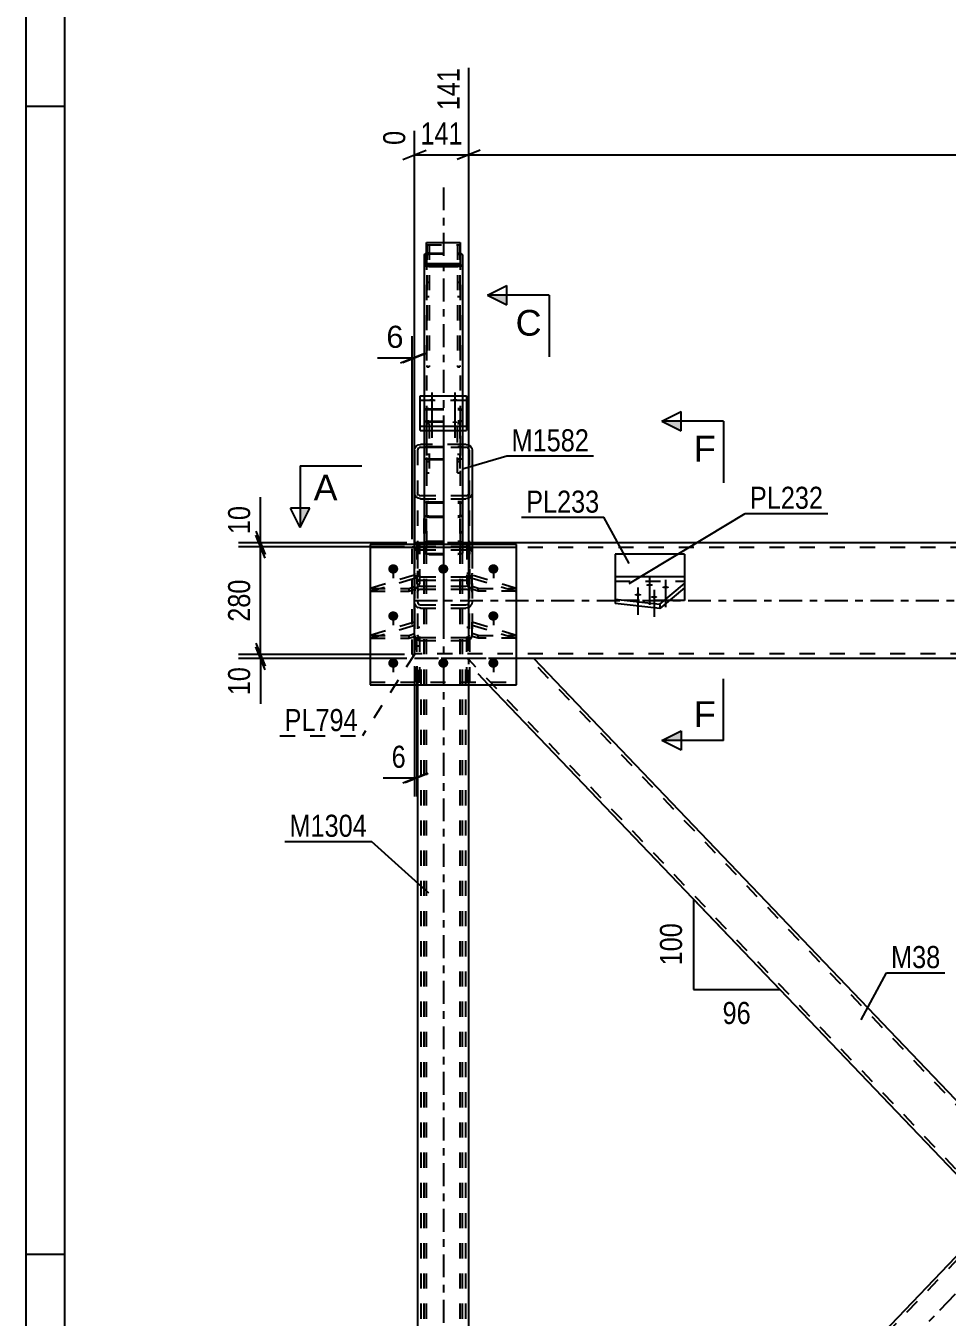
# Model space of a CAD drawing. Header units: millimetres. Extents: x 0 to 841, y 0 to 594.
# Drawn here: x 0 to 119.6, y 289.9 to 457.5 of the extents above; entities that cross this region are included whole.
import ezdxf

# ---------------------------------------------------------------- set-up
doc = ezdxf.new("R2010")
doc.units = ezdxf.units.MM
doc.linetypes.add('DXK_LINE_DOT2', pattern=[3.9198, 1.9599, -1.9599])
doc.linetypes.add('DXK_LINE_DOT3', pattern=[5.9187, 2.979, -0.9799, 0.9799, -0.9799])
doc.styles.add('Arial', font='arial.ttf', dxfattribs={"height": 0.2})
doc.styles.add('Arial Narrow', font='ARIALN.TTF', dxfattribs={"height": 0.2})

# ---------------------------------------------------------------- blocks, each defined once
blk = doc.blocks.new('Unknown-814407374-1129')
at = {"color": 5, "linetype": 'Continuous'}
for p, q in [((0, 594), (0, 0)), ((5, 589), (5, 5)), ((5, 447), (0, 447)), ((5, 298), (0, 298))]:
    blk.add_line(p, q, dxfattribs=at)
blk = doc.blocks.new('Part-814407374-5466 - 5388')
at = {"color": 2, "linetype": 'Continuous'}
blk.add_line((51.15, 390.16), (50.75, 390.16), dxfattribs=at)
at = {"color": 7, "linetype": 'DXK_LINE_DOT2'}
for p, q in [((50.75, 390.16), (50.75, 385.01)), ((51.15, 385.01), (51.15, 390.16)), ((50.75, 386.46), (51.15, 386.46)), ((50.75, 385.46), (51.15, 385.46)), ((50.75, 385.01), (51.15, 385.01))]:
    blk.add_line(p, q, dxfattribs=at)
blk = doc.blocks.new('Part-814407374-5525 - 5388')
at = {"color": 7, "linetype": 'DXK_LINE_DOT2'}
for p, q in [((57.95, 378.24), (57.95, 380.07)), ((63.7, 378.36), (57.95, 380.07)), ((57.95, 379.7), (63.7, 377.99)), ((58.7, 378.36), (57.95, 378.62)), ((58.7, 377.99), (57.95, 378.24)), ((58.7, 377.99), (58.7, 378.36)), ((58.7, 378.36), (63.7, 378.36)), ((63.7, 377.99), (58.7, 377.99)), ((63.7, 377.99), (63.7, 378.36))]:
    blk.add_line(p, q, dxfattribs=at)
blk = doc.blocks.new('Part-814407374-5461 - 5388')
at = {"color": 7, "linetype": 'DXK_LINE_DOT2'}
for p, q in [((56.05, 399.49), (56.05, 405.89)), ((56.05, 405.89), (56.35, 405.89)), ((56.35, 405.89), (56.35, 399.49)), ((56.05, 401.9), (56.35, 401.9)), ((56.05, 400.94), (56.35, 400.94)), ((56.05, 399.49), (56.35, 399.49))]:
    blk.add_line(p, q, dxfattribs=at)
blk = doc.blocks.new('Part-814407374-5462 - 5388')
at = {"color": 7, "linetype": 'DXK_LINE_DOT2'}
for p, q in [((56.05, 429.06), (56.05, 413.23)), ((56.05, 429.06), (56.35, 429.06)), ((56.05, 427.99), (56.35, 427.99)), ((56.35, 429.06), (56.35, 413.23)), ((56.35, 424.18), (56.05, 424.18)), ((56.35, 422.3), (56.05, 422.3)), ((56.05, 413.23), (56.35, 413.23))]:
    blk.add_line(p, q, dxfattribs=at)
blk = doc.blocks.new('Part-814407374-5497 - 5388')
at = {"color": 7, "linetype": 'DXK_LINE_DOT2'}
for p, q in [((51.15, 379.41), (50.75, 379.41)), ((50.75, 372.3), (50.75, 379.41)), ((51.15, 372.3), (51.15, 379.41)), ((50.75, 377.96), (51.15, 377.96)), ((50.75, 377), (51.15, 377)), ((51.15, 372.3), (50.75, 372.3))]:
    blk.add_line(p, q, dxfattribs=at)
blk = doc.blocks.new('Part-814407374-5448 - 5388')
at = {"color": 7, "linetype": 'DXK_LINE_DOT3'}
blk.add_line((54.2, 404.57), (54.2, 230.24), dxfattribs=at)
at = {"color": 7, "linetype": 'DXK_LINE_DOT2'}
for p, q in [((51.74, 395.56), (51.7, 395.47)), ((51.87, 395.63), (51.74, 395.56)), ((52.07, 395.69), (51.87, 395.63)), ((52.02, 395.51), (52.08, 395.55)), ((52.3, 395.7), (52.07, 395.69)), ((52.08, 395.55), (52.18, 395.58)), ((52.18, 395.58), (52.3, 395.58)), ((52.3, 395.7), (56.1, 395.7)), ((52.3, 395.58), (56.1, 395.58)), ((56.33, 395.69), (56.1, 395.7)), ((56.1, 395.58), (56.21, 395.58)), ((56.21, 395.58), (56.31, 395.55)), ((56.31, 395.55), (56.37, 395.51)), ((56.52, 395.63), (56.33, 395.69)), ((56.65, 395.56), (56.52, 395.63)), ((56.7, 395.47), (56.65, 395.56)), ((51.7, 230.88), (51.7, 395.47)), ((51.7, 393.97), (51.74, 393.88)), ((51.74, 393.88), (51.87, 393.8)), ((52, 395.47), (52.02, 395.51)), ((52, 230.88), (52, 395.47)), ((52.02, 393.92), (52, 393.97)), ((52.08, 393.88), (52.02, 393.92)), ((52.18, 393.86), (52.08, 393.88)), ((56.31, 393.88), (56.21, 393.86)), ((56.37, 393.92), (56.31, 393.88)), ((56.37, 395.51), (56.4, 395.47)), ((56.4, 393.97), (56.37, 393.92)), ((56.4, 230.88), (56.4, 395.47)), ((56.52, 393.8), (56.65, 393.88)), ((56.65, 393.88), (56.7, 393.97)), ((56.7, 230.88), (56.7, 395.47)), ((51.87, 393.8), (52.07, 393.75)), ((52.07, 393.75), (52.3, 393.73)), ((52.3, 393.85), (52.18, 393.86)), ((52.3, 393.85), (56.1, 393.85)), ((52.3, 393.73), (56.1, 393.73)), ((56.21, 393.86), (56.1, 393.85)), ((56.1, 393.73), (56.33, 393.75)), ((56.33, 393.75), (56.52, 393.8))]:
    blk.add_line(p, q, dxfattribs=at)
blk = doc.blocks.new('Part-814407374-5454 - 5388')
at = {"color": 7, "linetype": 'DXK_LINE_DOT2'}
for p, q in [((50.15, 375.88), (50.15, 389.88)), ((50.15, 389.88), (50.45, 389.88)), ((50.45, 375.88), (50.45, 389.88)), ((50.15, 375.88), (50.45, 375.88))]:
    blk.add_line(p, q, dxfattribs=at)
blk = doc.blocks.new('Part-814407374-5524 - 5388')
at = {"color": 7, "linetype": 'DXK_LINE_DOT2'}
blk.add_line((57.5, 231.03), (195.51, 375.38), dxfattribs=at)
at = {"color": 7, "linetype": 'DXK_LINE_DOT3'}
blk.add_line((61.37, 230.88), (199.53, 375.38), dxfattribs=at)
at = {"color": 2, "linetype": 'Continuous'}
blk.add_line((57.5, 231.61), (125.88, 303.13), dxfattribs=at)
blk = doc.blocks.new('Part-814407374-5463 - 5388')
at = {"color": 7, "linetype": 'DXK_LINE_DOT2'}
for p, q in [((52.05, 429.06), (52.05, 413.23)), ((52.05, 429.06), (52.35, 429.06)), ((52.05, 427.99), (52.35, 427.99)), ((52.35, 429.06), (52.35, 413.23)), ((52.35, 424.18), (52.05, 424.18)), ((52.35, 422.3), (52.05, 422.3)), ((52.05, 413.23), (52.35, 413.23))]:
    blk.add_line(p, q, dxfattribs=at)
blk = doc.blocks.new('Part-814407374-5464 - 5388')
at = {"color": 7, "linetype": 'DXK_LINE_DOT2'}
for p, q in [((50.45, 386.18), (44.7, 384.47)), ((44.7, 384.09), (50.45, 385.8)), ((50.45, 384.35), (50.45, 386.18)), ((44.7, 384.47), (49.7, 384.47)), ((44.7, 384.47), (44.7, 384.09)), ((44.7, 384.09), (49.7, 384.09)), ((49.7, 384.47), (50.45, 384.73)), ((49.7, 384.47), (49.7, 384.09)), ((49.7, 384.09), (50.45, 384.35))]:
    blk.add_line(p, q, dxfattribs=at)
blk = doc.blocks.new('Part-814407374-5465 - 5388')
at = {"color": 7, "linetype": 'DXK_LINE_DOT2'}
for p, q in [((50.45, 380.07), (44.7, 378.36)), ((44.7, 377.99), (50.45, 379.7)), ((50.45, 378.24), (50.45, 380.07)), ((44.7, 378.36), (49.7, 378.36)), ((44.7, 378.36), (44.7, 377.99)), ((44.7, 377.99), (49.7, 377.99)), ((49.7, 378.36), (50.45, 378.62)), ((49.7, 378.36), (49.7, 377.99)), ((49.7, 377.99), (50.45, 378.24))]:
    blk.add_line(p, q, dxfattribs=at)
blk = doc.blocks.new('Part-814407374-5490 - 5388')
at = {"color": 7, "linetype": 'DXK_LINE_DOT2'}
for p, q in [((52.05, 399.49), (52.05, 405.89)), ((52.05, 405.89), (52.35, 405.89)), ((52.35, 405.89), (52.35, 399.49)), ((52.05, 401.9), (52.35, 401.9)), ((52.05, 400.94), (52.35, 400.94)), ((52.05, 399.49), (52.35, 399.49))]:
    blk.add_line(p, q, dxfattribs=at)
blk = doc.blocks.new('Part-814407374-5496 - 5388')
at = {"color": 2, "linetype": 'Continuous'}
for p, q in [((51.7, 390.38), (50.45, 390.38)), ((50.45, 390.38), (50.45, 390.16)), ((220, 390.38), (56.7, 390.38)), ((220, 375.38), (63.7, 375.38))]:
    blk.add_line(p, q, dxfattribs=at)
at = {"color": 7, "linetype": 'DXK_LINE_DOT2'}
for p, q in [((50.45, 390.16), (50.45, 375.38)), ((220, 389.78), (50.45, 389.78)), ((56.7, 390.38), (51.7, 390.38)), ((220, 375.98), (50.45, 375.98)), ((63.7, 375.38), (50.45, 375.38))]:
    blk.add_line(p, q, dxfattribs=at)
at = {"color": 7, "linetype": 'DXK_LINE_DOT3'}
blk.add_line((50.45, 382.88), (220, 382.88), dxfattribs=at)
blk = doc.blocks.new('Part-814407374-5498 - 5388')
at = {"color": 2, "linetype": 'Continuous'}
blk.add_line((57.65, 390.16), (57.25, 390.16), dxfattribs=at)
at = {"color": 7, "linetype": 'DXK_LINE_DOT2'}
for p, q in [((57.25, 390.16), (57.25, 385.01)), ((57.65, 385.01), (57.65, 390.16)), ((57.25, 386.46), (57.65, 386.46)), ((57.25, 385.46), (57.65, 385.46)), ((57.25, 385.01), (57.65, 385.01))]:
    blk.add_line(p, q, dxfattribs=at)
blk = doc.blocks.new('Part-814407374-5499 - 5388')
at = {"color": 7, "linetype": 'DXK_LINE_DOT2'}
for p, q in [((57.65, 379.41), (57.25, 379.41)), ((57.25, 372.3), (57.25, 379.41)), ((57.65, 372.3), (57.65, 379.41)), ((57.25, 377.96), (57.65, 377.96)), ((57.25, 377), (57.65, 377)), ((57.65, 372.3), (57.25, 372.3))]:
    blk.add_line(p, q, dxfattribs=at)
blk = doc.blocks.new('Part-814407374-5508 - 5388')
at = {"color": 7, "linetype": 'DXK_LINE_DOT2'}
for p, q in [((50.45, 389.03), (50.51, 389.36)), ((50.45, 389.03), (50.45, 378.46)), ((50.88, 389.19), (50.85, 389.03)), ((50.85, 389.03), (50.85, 378.46)), ((50.94, 389.82), (51.25, 389.88)), ((51.25, 389.46), (51.09, 389.42)), ((57.15, 389.88), (51.25, 389.88)), ((51.25, 389.46), (57.15, 389.46)), ((57.15, 389.88), (57.45, 389.82)), ((57.3, 389.42), (57.15, 389.46)), ((57.55, 389.03), (57.52, 389.19)), ((57.55, 389.03), (57.55, 378.46)), ((57.89, 389.36), (57.95, 389.03)), ((57.95, 389.03), (57.95, 378.46)), ((50.51, 384.29), (50.45, 384)), ((50.68, 384.53), (50.51, 384.29)), ((50.94, 384.69), (50.68, 384.53)), ((50.85, 384), (50.88, 384.14)), ((50.88, 384.14), (50.96, 384.27)), ((51.25, 384.75), (50.94, 384.69)), ((50.96, 384.27), (51.09, 384.35)), ((51.09, 384.35), (51.25, 384.38)), ((51.25, 384.75), (57.15, 384.75)), ((51.25, 384.38), (57.15, 384.38)), ((57.45, 384.69), (57.15, 384.75)), ((57.15, 384.38), (57.3, 384.35)), ((57.3, 384.35), (57.43, 384.27)), ((57.43, 384.27), (57.52, 384.14)), ((57.71, 384.53), (57.45, 384.69)), ((57.52, 384.14), (57.55, 384)), ((57.89, 384.29), (57.71, 384.53)), ((57.95, 384), (57.89, 384.29)), ((50.51, 382.43), (50.45, 382.75)), ((50.85, 382.75), (50.88, 382.59)), ((51.09, 382.36), (51.25, 382.33)), ((51.25, 382.33), (57.15, 382.33)), ((57.15, 382.33), (57.3, 382.36)), ((57.52, 382.59), (57.55, 382.75)), ((57.95, 382.75), (57.89, 382.43)), ((51.25, 381.9), (50.94, 381.97)), ((51.25, 381.9), (57.15, 381.9)), ((57.45, 381.97), (57.15, 381.9)), ((50.45, 378.46), (50.51, 378.17)), ((50.51, 378.17), (50.68, 377.92)), ((50.68, 377.92), (50.94, 377.76)), ((50.88, 378.31), (50.85, 378.46)), ((50.96, 378.19), (50.88, 378.31)), ((50.94, 377.76), (51.25, 377.7)), ((51.09, 378.11), (50.96, 378.19)), ((51.25, 378.08), (51.09, 378.11)), ((51.25, 378.08), (57.15, 378.08)), ((51.25, 377.7), (57.15, 377.7)), ((57.3, 378.11), (57.15, 378.08)), ((57.15, 377.7), (57.45, 377.76)), ((57.43, 378.19), (57.3, 378.11)), ((57.52, 378.31), (57.43, 378.19)), ((57.45, 377.76), (57.71, 377.92)), ((57.55, 378.46), (57.52, 378.31)), ((57.71, 377.92), (57.89, 378.17)), ((57.89, 378.17), (57.95, 378.46))]:
    blk.add_line(p, q, dxfattribs=at)
at = {"color": 7, "linetype": 'DXK_LINE_DOT3'}
blk.add_line((54.2, 389.31), (54.2, 377.81), dxfattribs=at)
at = {"color": 7, "linetype": 'DXK_LINE_DOT2'}
for centre, radius, start, end in [((51.28, 389.06), 0.827, 114.32, 159.2417), ((51.26, 389.05), 0.414, 114.32, 159.2417), ((57.13, 389.05), 0.414, 20.7583, 65.68), ((57.11, 389.06), 0.827, 20.7583, 65.68), ((51.28, 382.72), 0.827, 200.7583, 245.68), ((51.26, 382.74), 0.414, 200.7583, 245.68), ((57.13, 382.74), 0.414, 294.32, 339.2417), ((57.11, 382.72), 0.827, 294.32, 339.2417)]:
    blk.add_arc(centre, radius, start, end, dxfattribs=at)
blk = doc.blocks.new('Part-814407374-5532 - 5388')
at = {"color": 2, "linetype": 'Continuous'}
for p, q in [((50.45, 402.41), (50.51, 402.69)), ((50.45, 402.41), (50.45, 390.38)), ((50.51, 402.69), (50.68, 402.94)), ((50.68, 402.94), (50.94, 403.1)), ((50.94, 403.1), (51.25, 403.16)), ((51.7, 403.16), (51.25, 403.16)), ((57.15, 403.16), (56.7, 403.16)), ((57.15, 403.16), (57.45, 403.1)), ((57.45, 403.1), (57.71, 402.94)), ((57.71, 402.94), (57.89, 402.69)), ((57.89, 402.69), (57.95, 402.41)), ((57.95, 402.41), (57.95, 390.38))]:
    blk.add_line(p, q, dxfattribs=at)
at = {"color": 7, "linetype": 'DXK_LINE_DOT2'}
for p, q in [((50.88, 402.55), (50.85, 402.41)), ((50.85, 402.41), (50.85, 386.39)), ((50.96, 402.67), (50.88, 402.55)), ((51.09, 402.75), (50.96, 402.67)), ((51.25, 402.78), (51.09, 402.75)), ((51.25, 402.78), (57.15, 402.78)), ((56.7, 403.16), (51.7, 403.16)), ((57.3, 402.75), (57.15, 402.78)), ((57.43, 402.67), (57.3, 402.75)), ((57.52, 402.55), (57.43, 402.67)), ((57.55, 402.41), (57.52, 402.55)), ((57.55, 402.41), (57.55, 386.39)), ((50.51, 396.58), (50.45, 396.86)), ((50.68, 396.33), (50.51, 396.58)), ((50.94, 396.17), (50.68, 396.33)), ((50.88, 396.72), (50.85, 396.86)), ((50.94, 396.63), (50.88, 396.72)), ((50.96, 396.6), (50.94, 396.63)), ((51.25, 396.11), (50.94, 396.17)), ((50.96, 396.6), (51.09, 396.52)), ((51.09, 396.52), (51.25, 396.49)), ((57.15, 396.49), (51.25, 396.49)), ((51.25, 396.11), (57.15, 396.11)), ((57.15, 396.49), (57.3, 396.52)), ((57.45, 396.17), (57.15, 396.11)), ((57.3, 396.52), (57.43, 396.6)), ((57.43, 396.6), (57.52, 396.72)), ((57.71, 396.33), (57.45, 396.17)), ((57.52, 396.72), (57.55, 396.86)), ((57.89, 396.58), (57.71, 396.33)), ((57.95, 396.86), (57.89, 396.58)), ((57.95, 390.38), (50.45, 390.38)), ((50.45, 390.38), (50.45, 386.39)), ((50.45, 390.38), (50.45, 389.18)), ((50.45, 386.39), (50.45, 389.18)), ((51.25, 390.38), (50.94, 390.38)), ((57.15, 390.38), (51.25, 390.38)), ((57.15, 390.38), (57.45, 390.38)), ((57.95, 390.38), (57.95, 386.39)), ((50.45, 386.39), (50.51, 386.07)), ((50.88, 386.23), (50.85, 386.39)), ((50.94, 385.6), (51.25, 385.54)), ((51.25, 385.97), (51.09, 386)), ((51.25, 385.97), (57.15, 385.97)), ((51.25, 385.54), (57.15, 385.54)), ((57.3, 386), (57.15, 385.97)), ((57.15, 385.54), (57.45, 385.6)), ((57.55, 386.39), (57.52, 386.23)), ((57.89, 386.07), (57.95, 386.39))]:
    blk.add_line(p, q, dxfattribs=at)
at = {"color": 7, "linetype": 'DXK_LINE_DOT3'}
blk.add_line((54.2, 403.06), (54.2, 383.44), dxfattribs=at)
at = {"color": 7, "linetype": 'DXK_LINE_DOT2'}
for centre, radius, start, end in [((51.28, 386.36), 0.827, 200.7583, 245.68), ((51.26, 386.38), 0.414, 200.7583, 245.68), ((57.13, 386.38), 0.414, 294.32, 339.2417), ((57.11, 386.36), 0.827, 294.32, 339.2417)]:
    blk.add_arc(centre, radius, start, end, dxfattribs=at)
blk = doc.blocks.new('Part-814407374-5535 - 5388')
at = {"color": 2, "linetype": 'Continuous'}
for p, q in [((63.7, 390.16), (44.7, 390.16)), ((44.7, 390.16), (44.7, 371.96)), ((44.7, 389.81), (63.7, 389.81)), ((63.7, 371.96), (63.7, 390.16)), ((44.7, 371.96), (63.7, 371.96))]:
    blk.add_line(p, q, dxfattribs=at)
at = {"color": 7, "linetype": 'DXK_LINE_DOT2'}
blk.add_line((44.7, 372.3), (63.7, 372.3), dxfattribs=at)
blk = doc.blocks.new('Part-814407374-5540 - 5388')
at = {"color": 7, "linetype": 'DXK_LINE_DOT2'}
for p, q in [((51.74, 407.66), (51.7, 407.58)), ((51.7, 407.58), (51.7, 404.96)), ((51.87, 407.72), (51.74, 407.66)), ((52.07, 407.77), (51.87, 407.72)), ((52, 407.58), (52.02, 407.62)), ((52, 407.58), (52, 389.09)), ((52.02, 407.62), (52.08, 407.65)), ((52.3, 407.79), (52.07, 407.77)), ((52.08, 407.65), (52.18, 407.67)), ((52.18, 407.67), (52.3, 407.68)), ((52.3, 407.79), (56.1, 407.79)), ((52.3, 407.68), (56.1, 407.68)), ((56.33, 407.77), (56.1, 407.79)), ((56.1, 407.68), (56.21, 407.67)), ((56.21, 407.67), (56.31, 407.65)), ((56.31, 407.65), (56.37, 407.62)), ((56.52, 407.72), (56.33, 407.77)), ((56.37, 407.62), (56.4, 407.58)), ((56.4, 407.58), (56.4, 389.09)), ((56.65, 407.66), (56.52, 407.72)), ((56.7, 407.58), (56.65, 407.66)), ((56.7, 407.58), (56.7, 404.96)), ((51.7, 406.28), (51.74, 406.2)), ((51.74, 406.2), (51.87, 406.13)), ((51.87, 406.13), (52.07, 406.09)), ((52.02, 406.24), (52, 406.28)), ((52.08, 406.21), (52.02, 406.24)), ((52.07, 406.09), (52.3, 406.07)), ((52.18, 406.18), (52.08, 406.21)), ((52.3, 406.18), (52.18, 406.18)), ((52.3, 406.18), (56.1, 406.18)), ((52.3, 406.07), (56.1, 406.07)), ((56.21, 406.18), (56.1, 406.18)), ((56.1, 406.07), (56.33, 406.09)), ((56.31, 406.21), (56.21, 406.18)), ((56.37, 406.24), (56.31, 406.21)), ((56.33, 406.09), (56.52, 406.13)), ((56.4, 406.28), (56.37, 406.24)), ((56.52, 406.13), (56.65, 406.2)), ((56.65, 406.2), (56.7, 406.28)), ((51.74, 390.47), (51.87, 390.53)), ((51.87, 390.53), (52.07, 390.58)), ((52.07, 390.58), (52.3, 390.59)), ((52.3, 390.59), (56.1, 390.59)), ((56.1, 390.59), (56.33, 390.58)), ((56.33, 390.58), (56.52, 390.53)), ((56.52, 390.53), (56.65, 390.47)), ((51.7, 390.39), (51.74, 390.47)), ((52, 390.38), (51.7, 390.38)), ((51.7, 390.25), (52, 390.25)), ((51.7, 390.16), (51.7, 389.09)), ((51.7, 389.88), (52, 389.88)), ((51.74, 389.01), (51.7, 389.09)), ((51.87, 388.94), (51.74, 389.01)), ((52.07, 388.9), (51.87, 388.94)), ((52.02, 390.43), (52, 390.39)), ((52, 389.09), (52.02, 389.05)), ((52.08, 390.46), (52.02, 390.43)), ((52.02, 389.05), (52.08, 389.01)), ((52.3, 388.88), (52.07, 388.9)), ((52.18, 390.48), (52.08, 390.46)), ((52.08, 389.01), (52.18, 388.99)), ((52.3, 390.49), (52.18, 390.48)), ((52.18, 388.99), (52.3, 388.98)), ((52.3, 390.49), (56.1, 390.49)), ((52.3, 388.98), (56.1, 388.98)), ((52.3, 388.88), (56.1, 388.88)), ((56.21, 390.48), (56.1, 390.49)), ((56.1, 388.98), (56.21, 388.99)), ((56.33, 388.9), (56.1, 388.88)), ((56.31, 390.46), (56.21, 390.48)), ((56.21, 388.99), (56.31, 389.01)), ((56.37, 390.43), (56.31, 390.46)), ((56.31, 389.01), (56.37, 389.05)), ((56.52, 388.94), (56.33, 388.9)), ((56.4, 390.39), (56.37, 390.43)), ((56.37, 389.05), (56.4, 389.09)), ((56.7, 390.38), (56.4, 390.38)), ((56.4, 390.25), (56.7, 390.25)), ((56.4, 389.88), (56.7, 389.88)), ((56.65, 389.01), (56.52, 388.94)), ((56.65, 390.47), (56.7, 390.39)), ((56.7, 389.09), (56.65, 389.01)), ((56.7, 390.16), (56.7, 389.09))]:
    blk.add_line(p, q, dxfattribs=at)
at = {"color": 2, "linetype": 'Continuous'}
for p, q in [((51.7, 404.96), (51.7, 390.16)), ((56.7, 404.96), (56.7, 390.16))]:
    blk.add_line(p, q, dxfattribs=at)
blk = doc.blocks.new('Part-814407374-5545 - 5388')
at = {"color": 7, "linetype": 'DXK_LINE_DOT2'}
for p, q in [((65.93, 375.38), (57.48, 375.38)), ((57.5, 374.99), (57.48, 375.38)), ((57.5, 375.23), (57.5, 375.38)), ((126.16, 303.42), (57.5, 375.23)), ((57.5, 374.65), (57.5, 374.99)), ((60.07, 371.96), (57.5, 374.65)), ((130.17, 307.62), (65.38, 375.38)), ((126.16, 303.42), (126.18, 303.44))]:
    blk.add_line(p, q, dxfattribs=at)
at = {"color": 2, "linetype": 'Continuous'}
for p, q in [((130.45, 307.91), (65.93, 375.38)), ((125.88, 303.13), (60.07, 371.96)), ((130.45, 307.91), (125.88, 303.13))]:
    blk.add_line(p, q, dxfattribs=at)
blk = doc.blocks.new('Part-814407374-5555 - 5388')
at = {"color": 2, "linetype": 'Continuous'}
for p, q in [((85.52, 385.96), (76.51, 385.96)), ((76.51, 385.96), (76.51, 382.53)), ((85.52, 385.96), (85.52, 384.54)), ((82.32, 382.41), (85.52, 385.1)), ((85.52, 384.54), (82.32, 381.85)), ((76.51, 383.09), (82.32, 382.41)), ((82.32, 381.85), (76.51, 382.53)), ((82.32, 382.41), (82.32, 381.85))]:
    blk.add_line(p, q, dxfattribs=at)
at = {"color": 7, "linetype": 'DXK_LINE_DOT2'}
blk.add_line((76.51, 385.39), (85.52, 385.39), dxfattribs=at)
blk = doc.blocks.new('Bolt-814407374-5556 - 5388')
at = {"linetype": 'Continuous'}
for points in [[(47.7, 387.6), (47.83, 387.59), (47.96, 387.55), (48.08, 387.49), (48.18, 387.4), (48.26, 387.3), (48.31, 387.18), (48.34, 387.06), (48.34, 386.93), (48.31, 386.81), (48.26, 386.69), (48.18, 386.59), (48.08, 386.5), (47.96, 386.44), (47.83, 386.4), (47.7, 386.38), (47.56, 386.4), (47.43, 386.44), (47.31, 386.5), (47.21, 386.59), (47.13, 386.69), (47.08, 386.81), (47.05, 386.93), (47.05, 387.06), (47.08, 387.18), (47.13, 387.3), (47.21, 387.4), (47.31, 387.49), (47.43, 387.55), (47.56, 387.59)], [(54.2, 387.6), (54.33, 387.59), (54.46, 387.55), (54.58, 387.49), (54.68, 387.4), (54.76, 387.3), (54.81, 387.18), (54.84, 387.06), (54.84, 386.93), (54.81, 386.81), (54.76, 386.69), (54.68, 386.59), (54.58, 386.5), (54.46, 386.44), (54.33, 386.4), (54.2, 386.38), (54.06, 386.4), (53.93, 386.44), (53.81, 386.5), (53.71, 386.59), (53.63, 386.69), (53.58, 386.81), (53.55, 386.93), (53.55, 387.06), (53.58, 387.18), (53.63, 387.3), (53.71, 387.4), (53.81, 387.49), (53.93, 387.55), (54.06, 387.59)], [(60.7, 387.6), (60.83, 387.59), (60.96, 387.55), (61.08, 387.49), (61.18, 387.4), (61.26, 387.3), (61.31, 387.18), (61.34, 387.06), (61.34, 386.93), (61.31, 386.81), (61.26, 386.69), (61.18, 386.59), (61.08, 386.5), (60.96, 386.44), (60.83, 386.4), (60.7, 386.38), (60.56, 386.4), (60.43, 386.44), (60.31, 386.5), (60.21, 386.59), (60.13, 386.69), (60.08, 386.81), (60.05, 386.93), (60.05, 387.06), (60.08, 387.18), (60.13, 387.3), (60.21, 387.4), (60.31, 387.49), (60.43, 387.55), (60.56, 387.59)], [(47.7, 381.5), (47.83, 381.48), (47.96, 381.44), (48.08, 381.38), (48.18, 381.29), (48.26, 381.19), (48.31, 381.07), (48.34, 380.95), (48.34, 380.82), (48.31, 380.7), (48.26, 380.58), (48.18, 380.48), (48.08, 380.39), (47.96, 380.33), (47.83, 380.29), (47.7, 380.28), (47.56, 380.29), (47.43, 380.33), (47.31, 380.39), (47.21, 380.48), (47.13, 380.58), (47.08, 380.7), (47.05, 380.82), (47.05, 380.95), (47.08, 381.07), (47.13, 381.19), (47.21, 381.29), (47.31, 381.38), (47.43, 381.44), (47.56, 381.48)], [(60.7, 381.5), (60.83, 381.48), (60.96, 381.44), (61.08, 381.38), (61.18, 381.29), (61.26, 381.19), (61.31, 381.07), (61.34, 380.95), (61.34, 380.82), (61.31, 380.7), (61.26, 380.58), (61.18, 380.48), (61.08, 380.39), (60.96, 380.33), (60.83, 380.29), (60.7, 380.28), (60.56, 380.29), (60.43, 380.33), (60.31, 380.39), (60.21, 380.48), (60.13, 380.58), (60.08, 380.7), (60.05, 380.82), (60.05, 380.95), (60.08, 381.07), (60.13, 381.19), (60.21, 381.29), (60.31, 381.38), (60.43, 381.44), (60.56, 381.48)], [(47.7, 375.39), (47.83, 375.38), (47.96, 375.34), (48.08, 375.27), (48.18, 375.19), (48.26, 375.08), (48.31, 374.97), (48.34, 374.84), (48.34, 374.71), (48.31, 374.59), (48.26, 374.47), (48.18, 374.37), (48.08, 374.28), (47.96, 374.22), (47.83, 374.18), (47.7, 374.17), (47.56, 374.18), (47.43, 374.22), (47.31, 374.28), (47.21, 374.37), (47.13, 374.47), (47.08, 374.59), (47.05, 374.71), (47.05, 374.84), (47.08, 374.97), (47.13, 375.08), (47.21, 375.19), (47.31, 375.27), (47.43, 375.34), (47.56, 375.38)], [(54.2, 375.39), (54.33, 375.38), (54.46, 375.34), (54.58, 375.27), (54.68, 375.19), (54.76, 375.08), (54.81, 374.97), (54.84, 374.84), (54.84, 374.71), (54.81, 374.59), (54.76, 374.47), (54.68, 374.37), (54.58, 374.28), (54.46, 374.22), (54.33, 374.18), (54.2, 374.17), (54.06, 374.18), (53.93, 374.22), (53.81, 374.28), (53.71, 374.37), (53.63, 374.47), (53.58, 374.59), (53.55, 374.71), (53.55, 374.84), (53.58, 374.97), (53.63, 375.08), (53.71, 375.19), (53.81, 375.27), (53.93, 375.34), (54.06, 375.38)], [(60.7, 375.39), (60.83, 375.38), (60.96, 375.34), (61.08, 375.27), (61.18, 375.19), (61.26, 375.08), (61.31, 374.97), (61.34, 374.84), (61.34, 374.71), (61.31, 374.59), (61.26, 374.47), (61.18, 374.37), (61.08, 374.28), (60.96, 374.22), (60.83, 374.18), (60.7, 374.17), (60.56, 374.18), (60.43, 374.22), (60.31, 374.28), (60.21, 374.37), (60.13, 374.47), (60.08, 374.59), (60.05, 374.71), (60.05, 374.84), (60.08, 374.97), (60.13, 375.08), (60.21, 375.19), (60.31, 375.27), (60.43, 375.34), (60.56, 375.38)]]:
    blk.add_hatch(color=1, dxfattribs=at).paths.add_polyline_path(points)
at = {"color": 1, "linetype": 'Continuous'}
for p, q in [((47.7, 387.59), (47.7, 385.8)), ((54.2, 387.59), (54.2, 385.8)), ((60.7, 387.59), (60.7, 385.8)), ((47.7, 381.48), (47.7, 379.69)), ((60.7, 381.48), (60.7, 379.69)), ((47.7, 375.38), (47.7, 373.58)), ((54.2, 375.38), (54.2, 373.58)), ((60.7, 375.38), (60.7, 373.58))]:
    blk.add_line(p, q, dxfattribs=at)
blk = doc.blocks.new('Bolt-814407374-5557 - 5388')
at = {"linetype": 'Continuous'}
for points in [[(80.97, 384.75), (80.87, 384.76), (80.78, 384.77), (80.7, 384.78), (80.63, 384.8), (80.58, 384.83), (80.54, 384.86), (80.52, 384.89), (80.52, 384.92), (80.54, 384.95), (80.58, 384.98), (80.63, 385.01), (80.7, 385.03), (80.78, 385.05), (80.87, 385.06), (80.97, 385.06), (81.06, 385.06), (81.15, 385.05), (81.23, 385.03), (81.3, 385.01), (81.36, 384.98), (81.39, 384.95), (81.41, 384.92), (81.41, 384.89), (81.39, 384.86), (81.36, 384.83), (81.3, 384.8), (81.23, 384.78), (81.15, 384.77), (81.06, 384.76)], [(83.05, 384.46), (82.96, 384.47), (82.87, 384.48), (82.79, 384.49), (82.72, 384.51), (82.66, 384.54), (82.62, 384.57), (82.6, 384.6), (82.6, 384.63), (82.62, 384.66), (82.66, 384.69), (82.72, 384.72), (82.79, 384.74), (82.87, 384.76), (82.96, 384.77), (83.05, 384.77), (83.14, 384.77), (83.23, 384.76), (83.32, 384.74), (83.39, 384.72), (83.44, 384.69), (83.48, 384.66), (83.5, 384.63), (83.5, 384.6), (83.48, 384.57), (83.44, 384.54), (83.39, 384.51), (83.32, 384.49), (83.23, 384.48), (83.14, 384.47)], [(79.46, 383.49), (79.37, 383.49), (79.28, 383.5), (79.2, 383.52), (79.13, 383.54), (79.07, 383.56), (79.03, 383.59), (79.01, 383.62), (79.01, 383.66), (79.03, 383.69), (79.07, 383.72), (79.13, 383.74), (79.2, 383.76), (79.28, 383.78), (79.37, 383.79), (79.46, 383.79), (79.55, 383.79), (79.64, 383.78), (79.73, 383.76), (79.8, 383.74), (79.85, 383.72), (79.89, 383.69), (79.91, 383.66), (79.91, 383.62), (79.89, 383.59), (79.85, 383.56), (79.8, 383.54), (79.73, 383.52), (79.64, 383.5), (79.55, 383.49)], [(81.55, 383.2), (81.45, 383.2), (81.36, 383.21), (81.28, 383.23), (81.21, 383.25), (81.16, 383.27), (81.12, 383.3), (81.1, 383.33), (81.1, 383.37), (81.12, 383.4), (81.16, 383.43), (81.21, 383.45), (81.28, 383.47), (81.36, 383.49), (81.45, 383.5), (81.55, 383.5), (81.64, 383.5), (81.73, 383.49), (81.81, 383.47), (81.88, 383.45), (81.93, 383.43), (81.97, 383.4), (81.99, 383.37), (81.99, 383.33), (81.97, 383.3), (81.93, 383.27), (81.88, 383.25), (81.81, 383.23), (81.73, 383.21), (81.64, 383.2)]]:
    blk.add_hatch(color=1, dxfattribs=at).paths.add_polyline_path(points)
at = {"color": 1, "linetype": 'Continuous'}
for p, q in [((80.97, 385.85), (80.97, 382.32)), ((83.05, 385.56), (83.05, 382.03)), ((79.46, 384.58), (79.46, 381.06)), ((81.55, 384.29), (81.55, 380.77))]:
    blk.add_line(p, q, dxfattribs=at)
blk = doc.blocks.new('Part-814407374-5558 - 5388')
at = {"color": 7, "linetype": 'DXK_LINE_DOT2'}
for p, q in [((57.95, 384.35), (57.95, 386.18)), ((63.7, 384.47), (57.95, 386.18)), ((57.95, 385.8), (63.7, 384.09)), ((58.7, 384.47), (57.95, 384.73)), ((58.7, 384.09), (57.95, 384.35)), ((58.7, 384.09), (58.7, 384.47)), ((58.7, 384.47), (63.7, 384.47)), ((63.7, 384.09), (58.7, 384.09)), ((63.7, 384.09), (63.7, 384.47))]:
    blk.add_line(p, q, dxfattribs=at)
blk = doc.blocks.new('Part-814407374-5559 - 5388')
at = {"color": 2, "linetype": 'Continuous'}
for p, q in [((52, 426.38), (52, 429.35)), ((52, 429.35), (56.4, 429.35)), ((56.4, 429.35), (56.4, 426.38)), ((52, 426.66), (56.4, 426.66)), ((52, 426.38), (56.4, 426.38))]:
    blk.add_line(p, q, dxfattribs=at)
at = {"color": 7, "linetype": 'DXK_LINE_DOT2'}
blk.add_line((52, 429.06), (56.4, 429.06), dxfattribs=at)
blk = doc.blocks.new('Bolt-814407374-5560 - 5388')
at = {"linetype": 'Continuous'}
for points in [[(52.7, 408.83), (52.62, 408.83), (52.55, 408.84), (52.49, 408.85), (52.44, 408.87), (52.39, 408.89), (52.36, 408.91), (52.35, 408.94), (52.35, 408.96), (52.36, 408.98), (52.39, 409.01), (52.44, 409.03), (52.49, 409.04), (52.55, 409.06), (52.62, 409.06), (52.7, 409.07), (52.77, 409.06), (52.84, 409.06), (52.9, 409.04), (52.96, 409.03), (53, 409.01), (53.03, 408.98), (53.04, 408.96), (53.04, 408.94), (53.03, 408.91), (53, 408.89), (52.96, 408.87), (52.9, 408.85), (52.84, 408.84), (52.77, 408.83)], [(55.7, 408.83), (55.62, 408.83), (55.55, 408.84), (55.49, 408.85), (55.44, 408.87), (55.39, 408.89), (55.36, 408.91), (55.35, 408.94), (55.35, 408.96), (55.36, 408.98), (55.39, 409.01), (55.44, 409.03), (55.49, 409.04), (55.55, 409.06), (55.62, 409.06), (55.7, 409.07), (55.77, 409.06), (55.84, 409.06), (55.9, 409.04), (55.96, 409.03), (56, 409.01), (56.03, 408.98), (56.04, 408.96), (56.04, 408.94), (56.03, 408.91), (56, 408.89), (55.96, 408.87), (55.9, 408.85), (55.84, 408.84), (55.77, 408.83)], [(52.7, 405.92), (52.62, 405.92), (52.55, 405.93), (52.49, 405.94), (52.44, 405.96), (52.39, 405.98), (52.36, 406), (52.35, 406.03), (52.35, 406.05), (52.36, 406.08), (52.39, 406.1), (52.44, 406.12), (52.49, 406.14), (52.55, 406.15), (52.62, 406.16), (52.7, 406.16), (52.77, 406.16), (52.84, 406.15), (52.9, 406.14), (52.96, 406.12), (53, 406.1), (53.03, 406.08), (53.04, 406.05), (53.04, 406.03), (53.03, 406), (53, 405.98), (52.96, 405.96), (52.9, 405.94), (52.84, 405.93), (52.77, 405.92)], [(55.7, 405.92), (55.62, 405.92), (55.55, 405.93), (55.49, 405.94), (55.44, 405.96), (55.39, 405.98), (55.36, 406), (55.35, 406.03), (55.35, 406.05), (55.36, 406.08), (55.39, 406.1), (55.44, 406.12), (55.49, 406.14), (55.55, 406.15), (55.62, 406.16), (55.7, 406.16), (55.77, 406.16), (55.84, 406.15), (55.9, 406.14), (55.96, 406.12), (56, 406.1), (56.03, 406.08), (56.04, 406.05), (56.04, 406.03), (56.03, 406), (56, 405.98), (55.96, 405.96), (55.9, 405.94), (55.84, 405.93), (55.77, 405.92)]]:
    blk.add_hatch(color=1, dxfattribs=at).paths.add_polyline_path(points)
at = {"color": 1, "linetype": 'Continuous'}
for p, q in [((52.7, 409.89), (52.7, 406.93)), ((55.7, 409.89), (55.7, 406.93)), ((52.7, 406.98), (52.7, 404.02)), ((55.7, 406.98), (55.7, 404.02))]:
    blk.add_line(p, q, dxfattribs=at)
blk = doc.blocks.new('Part-814407374-5563 - 5388')
at = {"color": 2, "linetype": 'Continuous'}
for p, q in [((51.2, 404.96), (51.2, 409.46)), ((51.2, 409.46), (57.2, 409.46)), ((57.2, 409.46), (57.2, 404.96)), ((51.2, 405.52), (57.2, 405.52)), ((51.2, 404.96), (57.2, 404.96))]:
    blk.add_line(p, q, dxfattribs=at)
at = {"color": 7, "linetype": 'DXK_LINE_DOT2'}
blk.add_line((51.2, 408.9), (57.2, 408.9), dxfattribs=at)
blk = doc.blocks.new('Part-814407374-5571 - 5388')
at = {"color": 7, "linetype": 'DXK_LINE_DOT3'}
blk.add_line((54.2, 436.52), (54.2, 392.65), dxfattribs=at)
at = {"color": 2, "linetype": 'Continuous'}
for p, q in [((51.74, 427.86), (51.7, 427.78)), ((51.7, 427.78), (51.7, 409.46)), ((51.87, 427.92), (51.74, 427.86)), ((52, 427.95), (51.87, 427.92)), ((56.4, 427.95), (56.52, 427.92)), ((56.65, 427.86), (56.52, 427.92)), ((56.7, 427.78), (56.65, 427.86)), ((56.7, 427.78), (56.7, 409.46)), ((51.7, 426.48), (51.74, 426.4)), ((51.74, 426.4), (51.87, 426.33)), ((51.87, 426.33), (52.07, 426.29)), ((52.07, 426.29), (52.3, 426.27)), ((52.3, 426.38), (56.1, 426.38)), ((52.3, 426.27), (56.1, 426.27)), ((56.1, 426.27), (56.33, 426.29)), ((56.33, 426.29), (56.52, 426.33)), ((56.52, 426.33), (56.65, 426.4)), ((56.65, 426.4), (56.7, 426.48))]:
    blk.add_line(p, q, dxfattribs=at)
at = {"color": 7, "linetype": 'DXK_LINE_DOT2'}
for p, q in [((52.07, 427.97), (52, 427.95)), ((52, 427.78), (52.02, 427.82)), ((52, 427.78), (52, 401.39)), ((52.02, 427.82), (52.08, 427.85)), ((52.3, 427.99), (52.07, 427.97)), ((52.08, 427.85), (52.18, 427.87)), ((52.18, 427.87), (52.3, 427.88)), ((52.3, 427.99), (56.1, 427.99)), ((52.3, 427.88), (56.1, 427.88)), ((56.1, 427.99), (56.33, 427.97)), ((56.1, 427.88), (56.21, 427.87)), ((56.21, 427.87), (56.31, 427.85)), ((56.31, 427.85), (56.37, 427.82)), ((56.33, 427.97), (56.4, 427.95)), ((56.37, 427.82), (56.4, 427.78)), ((56.4, 427.78), (56.4, 401.39)), ((52.02, 426.44), (52, 426.48)), ((52.08, 426.41), (52.02, 426.44)), ((52.18, 426.38), (52.08, 426.41)), ((52.3, 426.38), (52.18, 426.38)), ((56.21, 426.38), (56.1, 426.38)), ((56.31, 426.41), (56.21, 426.38)), ((56.37, 426.44), (56.31, 426.41)), ((56.4, 426.48), (56.37, 426.44)), ((51.7, 409.46), (51.7, 401.39)), ((56.7, 409.46), (56.7, 401.39)), ((51.7, 402.69), (51.74, 402.77)), ((51.74, 402.77), (51.87, 402.84)), ((51.87, 402.84), (52.07, 402.88)), ((52.02, 402.73), (52, 402.69)), ((52.08, 402.77), (52.02, 402.73)), ((52.07, 402.88), (52.3, 402.9)), ((52.18, 402.79), (52.08, 402.77)), ((52.3, 402.8), (52.18, 402.79)), ((52.3, 402.9), (56.1, 402.9)), ((52.3, 402.8), (56.1, 402.8)), ((56.1, 402.9), (56.33, 402.88)), ((56.21, 402.79), (56.1, 402.8)), ((56.31, 402.77), (56.21, 402.79)), ((56.37, 402.73), (56.31, 402.77)), ((56.33, 402.88), (56.52, 402.84)), ((56.4, 402.69), (56.37, 402.73)), ((56.52, 402.84), (56.65, 402.77)), ((56.65, 402.77), (56.7, 402.69)), ((51.74, 401.31), (51.7, 401.39)), ((51.87, 401.25), (51.74, 401.31)), ((52.07, 401.2), (51.87, 401.25)), ((52, 401.39), (52.02, 401.35)), ((52.02, 401.35), (52.08, 401.32)), ((52.3, 401.19), (52.07, 401.2)), ((52.08, 401.32), (52.18, 401.3)), ((52.18, 401.3), (52.3, 401.29)), ((52.3, 401.29), (56.1, 401.29)), ((52.3, 401.19), (56.1, 401.19)), ((56.1, 401.29), (56.21, 401.3)), ((56.33, 401.2), (56.1, 401.19)), ((56.21, 401.3), (56.31, 401.32)), ((56.31, 401.32), (56.37, 401.35)), ((56.52, 401.25), (56.33, 401.2)), ((56.37, 401.35), (56.4, 401.39)), ((56.65, 401.31), (56.52, 401.25)), ((56.7, 401.39), (56.65, 401.31))]:
    blk.add_line(p, q, dxfattribs=at)
blk = doc.blocks.new('Part-814407374-5576 - 5388')
at = {"color": 2, "linetype": 'Continuous'}
for p, q in [((76.51, 388.91), (76.51, 385.96)), ((85.52, 388.91), (76.51, 388.91)), ((85.52, 388.91), (85.52, 385.96)), ((85.52, 384.54), (85.52, 382.91)), ((85.52, 382.91), (83.58, 382.91))]:
    blk.add_line(p, q, dxfattribs=at)
at = {"color": 7, "linetype": 'DXK_LINE_DOT2'}
for p, q in [((76.51, 385.96), (76.51, 382.91)), ((85.52, 385.96), (85.52, 384.54)), ((83.58, 382.91), (76.51, 382.91))]:
    blk.add_line(p, q, dxfattribs=at)
blk = doc.blocks.new('Part-814407374-5581 - 5388')
at = {"color": 7, "linetype": 'DXK_LINE_DOT2'}
for p, q in [((57.5, 375.38), (50.9, 375.38)), ((50.9, 371.96), (50.9, 375.38)), ((51.3, 230.88), (51.3, 375.38)), ((57.1, 230.88), (57.1, 375.38)), ((57.5, 371.96), (57.5, 375.38)), ((57.5, 230.88), (57.5, 231.61)), ((57.5, 230.88), (50.9, 230.88))]:
    blk.add_line(p, q, dxfattribs=at)
at = {"color": 2, "linetype": 'Continuous'}
for p, q in [((50.9, 230.88), (50.9, 371.96)), ((57.5, 231.61), (57.5, 371.96))]:
    blk.add_line(p, q, dxfattribs=at)
blk = doc.blocks.new('StraightDimension-814407374-5592 - 5388')
at = {"color": 7, "linetype": 'Continuous'}
for p, q in [((57.5, 376.38), (57.5, 452.02)), ((59, 441.33), (56, 440.13)), ((57.5, 440.73), (194.96, 440.73))]:
    blk.add_line(p, q, dxfattribs=at)
blk = doc.blocks.new('StraightDimension-814407374-5593 - 5388')
at = {"color": 7, "linetype": 'Continuous'}
for p, q in [((57.5, 376.38), (57.5, 452.02)), ((50.45, 376.38), (50.45, 443.86)), ((48.95, 440.13), (51.95, 441.33)), ((59, 441.33), (56, 440.13)), ((50.45, 440.73), (57.5, 440.73))]:
    blk.add_line(p, q, dxfattribs=at)
at = {"color": 0}
blk.add_wipeout([(57.31, 441.48), (57.31, 445.68), (50.63, 445.68), (50.63, 441.48)], dxfattribs=at)
at = {"color": 3, "style": 'Arial Narrow'}
blk.add_text('141', height=2.863, dxfattribs=at).set_placement((51.23, 442.08))
at = {"color": 0, "linetype": 'Continuous'}
for points in [[(56.9, 452.62), (52.7, 452.62), (52.7, 445.93), (56.9, 445.93)], [(49.85, 444.46), (45.65, 444.46), (45.65, 441.43), (49.85, 441.43)]]:
    blk.add_wipeout(points, dxfattribs=at)
at = {"color": 3, "linetype": 'Continuous', "style": 'Arial Narrow'}
for s, height, p in [('141', 2.863, (56.3, 446.53)), ('0', 2.86, (49.25, 442.03))]:
    blk.add_text(s, height=height, rotation=90.0002, dxfattribs=at).set_placement(p)
blk = doc.blocks.new('StraightDimension-814407374-5804 - 5388')
at = {"color": 7, "linetype": 'Continuous'}
for p, q in [((50.15, 390.88), (50.15, 417.19)), ((50.45, 412.83), (50.45, 417.19)), ((48.65, 413.74), (51.65, 414.94)), ((51.95, 414.94), (48.95, 413.74)), ((50.15, 414.34), (50.45, 414.34))]:
    blk.add_line(p, q, dxfattribs=at)
at = {"color": 0}
blk.add_wipeout([(49.62, 415.09), (49.62, 419.29), (46.2, 419.29), (46.2, 415.09)], dxfattribs=at)
at = {"color": 7, "linetype": 'Continuous'}
blk.add_line((50.15, 414.34), (45.67, 414.34), dxfattribs=at)
blk.add_line((50.15, 414.34), (45.67, 414.34), dxfattribs=at)
at = {"color": 3, "style": 'Arial'}
blk.add_text('6', height=2.87, dxfattribs=at).set_placement((46.8, 415.69))
blk = doc.blocks.new('StraightDimension-814407374-5819 - 5388')
at = {"color": 7, "linetype": 'Continuous'}
for p, q in [((29.87, 391.88), (31.07, 388.88)), ((31.07, 388.38), (29.87, 391.38)), ((49.45, 390.38), (27.62, 390.38)), ((49.15, 389.88), (27.62, 389.88)), ((30.47, 389.88), (30.47, 390.38))]:
    blk.add_line(p, q, dxfattribs=at)
at = {"color": 0}
blk.add_wipeout([(29.72, 395.76), (25.52, 395.76), (25.52, 390.91), (29.72, 390.91)], dxfattribs=at)
at = {"color": 7, "linetype": 'Continuous'}
blk.add_line((30.47, 390.38), (30.47, 396.29), dxfattribs=at)
blk.add_line((30.47, 390.38), (30.47, 396.29), dxfattribs=at)
at = {"color": 3, "style": 'Arial Narrow'}
blk.add_text('10', height=2.863, rotation=90.0002, dxfattribs=at).set_placement((29.12, 391.51))
blk = doc.blocks.new('StraightDimension-814407374-5829 - 5388')
at = {"color": 7, "linetype": 'Continuous'}
for p, q in [((31.07, 388.38), (29.87, 391.38)), ((49.15, 389.88), (27.62, 389.88)), ((30.47, 375.88), (30.47, 389.88)), ((29.87, 377.38), (31.07, 374.38)), ((49.15, 375.88), (27.62, 375.88))]:
    blk.add_line(p, q, dxfattribs=at)
at = {"color": 0}
blk.add_wipeout([(29.72, 386.22), (25.52, 386.22), (25.52, 379.54), (29.72, 379.54)], dxfattribs=at)
at = {"color": 3, "style": 'Arial Narrow'}
blk.add_text('280', height=2.863, rotation=90.0002, dxfattribs=at).set_placement((29.12, 380.14))
blk = doc.blocks.new('StraightDimension-814407374-5839 - 5388')
at = {"color": 7, "linetype": 'Continuous'}
for p, q in [((29.87, 377.38), (31.07, 374.38)), ((49.15, 375.88), (27.62, 375.88)), ((31.07, 373.88), (29.87, 376.88)), ((30.47, 375.38), (30.47, 375.88)), ((49.45, 375.38), (27.62, 375.38))]:
    blk.add_line(p, q, dxfattribs=at)
at = {"color": 0}
blk.add_wipeout([(29.72, 374.86), (25.52, 374.86), (25.52, 370), (29.72, 370)], dxfattribs=at)
at = {"color": 7, "linetype": 'Continuous'}
blk.add_line((30.47, 375.38), (30.47, 369.48), dxfattribs=at)
blk.add_line((30.47, 375.38), (30.47, 369.48), dxfattribs=at)
at = {"color": 3, "style": 'Arial Narrow'}
blk.add_text('10', height=2.863, rotation=90.0002, dxfattribs=at).set_placement((29.12, 370.6))
blk = doc.blocks.new('StraightDimension-814407374-13525 - 5388')
at = {"color": 7, "linetype": 'Continuous'}
for p, q in [((50.45, 374.38), (50.45, 357.44)), ((50.75, 374.38), (50.75, 357.44)), ((48.95, 359.24), (51.95, 360.44)), ((52.25, 360.44), (49.25, 359.24)), ((50.45, 359.84), (50.75, 359.84))]:
    blk.add_line(p, q, dxfattribs=at)
at = {"color": 0}
blk.add_wipeout([(49.92, 360.59), (49.92, 364.79), (46.89, 364.79), (46.89, 360.59)], dxfattribs=at)
at = {"color": 7, "linetype": 'Continuous'}
blk.add_line((50.45, 359.84), (46.37, 359.84), dxfattribs=at)
blk.add_line((50.45, 359.84), (46.37, 359.84), dxfattribs=at)
at = {"color": 3, "style": 'Arial Narrow'}
blk.add_text('6', height=2.86, dxfattribs=at).set_placement((47.49, 361.19))
blk = doc.blocks.new('AngleDimension-814407374-20982 - 5388')
at = {"color": 7, "linetype": 'Continuous'}
for p, q in [((86.68, 344.14), (97.87, 332.43)), ((86.68, 344.14), (86.68, 332.43)), ((86.68, 332.43), (97.87, 332.43)), ((97.1, 333.23), (97.87, 332.43))]:
    blk.add_line(p, q, dxfattribs=at)
at = {"color": 0}
for points in [[(85.78, 341.62), (81.58, 341.62), (81.58, 334.94), (85.78, 334.94)], [(94.7, 327.33), (94.7, 331.53), (89.85, 331.53), (89.85, 327.33)]]:
    blk.add_wipeout(points, dxfattribs=at)
at = {"color": 3, "style": 'Arial Narrow'}
blk.add_text('100', height=2.863, rotation=90.0002, dxfattribs=at).set_placement((85.18, 335.54))
blk.add_text('96', height=2.863, dxfattribs=at).set_placement((90.45, 327.93))
blk = doc.blocks.new('Mark-814407374-5450 - 5388')
at = {"color": 0}
blk.add_wipeout([(43.1, 365.95), (43.1, 368.95), (33.59, 368.95), (33.59, 365.95)], dxfattribs=at)
blk.add_wipeout([(43.1, 365.95), (43.1, 368.95), (33.59, 368.95), (33.59, 365.95)], dxfattribs=at)
at = {"color": 30, "linetype": 'DXK_LINE_DOT2'}
for p in [(50.45, 375.88), (32.99, 365.35)]:
    blk.add_line(p, (43.7, 365.35), dxfattribs=at)
at = {"color": 3, "style": 'Arial Narrow'}
blk.add_text('PL794', height=2.863, dxfattribs=at).set_placement((33.59, 365.95))
blk = doc.blocks.new('Mark-814407374-5536 - 5388')
at = {"color": 0}
blk.add_wipeout([(73.11, 402.26), (73.11, 405.26), (63.06, 405.26), (63.06, 402.26)], dxfattribs=at)
blk.add_wipeout([(73.11, 402.26), (73.11, 405.26), (63.06, 405.26), (63.06, 402.26)], dxfattribs=at)
at = {"color": 30, "linetype": 'Continuous'}
for p, q in [((56.7, 399.99), (62.46, 401.66)), ((62.46, 401.66), (73.71, 401.66))]:
    blk.add_line(p, q, dxfattribs=at)
at = {"color": 3, "style": 'Arial Narrow'}
blk.add_text('M1582', height=2.863, dxfattribs=at).set_placement((63.06, 402.26))
blk = doc.blocks.new('Mark-814407374-5541 - 5388')
at = {"color": 0}
blk.add_wipeout([(118.71, 335.19), (118.71, 338.19), (112.32, 338.19), (112.32, 335.19)], dxfattribs=at)
blk.add_wipeout([(118.71, 335.19), (118.71, 338.19), (112.32, 338.19), (112.32, 335.19)], dxfattribs=at)
at = {"color": 30, "linetype": 'Continuous'}
for p, q in [((108.43, 328.48), (111.72, 334.59)), ((111.72, 334.59), (119.31, 334.59))]:
    blk.add_line(p, q, dxfattribs=at)
at = {"color": 3, "style": 'Arial Narrow'}
blk.add_text('M38', height=2.863, dxfattribs=at).set_placement((112.32, 335.19))
blk = doc.blocks.new('Mark-814407374-5551 - 5388')
at = {"color": 0}
blk.add_wipeout([(103.5, 394.8), (103.5, 397.8), (94, 397.8), (94, 394.8)], dxfattribs=at)
blk.add_wipeout([(103.5, 394.8), (103.5, 397.8), (94, 397.8), (94, 394.8)], dxfattribs=at)
at = {"color": 30, "linetype": 'Continuous'}
for p, q in [((78.33, 385.12), (93.4, 394.2)), ((93.4, 394.2), (104.1, 394.2))]:
    blk.add_line(p, q, dxfattribs=at)
at = {"color": 3, "style": 'Arial Narrow'}
blk.add_text('PL232', height=2.863, dxfattribs=at).set_placement((94, 394.8))
blk = doc.blocks.new('Mark-814407374-5572 - 5388')
at = {"color": 0}
blk.add_wipeout([(74.45, 394.3), (74.45, 397.3), (64.95, 397.3), (64.95, 394.3)], dxfattribs=at)
blk.add_wipeout([(74.45, 394.3), (74.45, 397.3), (64.95, 397.3), (64.95, 394.3)], dxfattribs=at)
at = {"color": 30, "linetype": 'Continuous'}
for p in [(64.35, 393.7), (78.33, 387.7)]:
    blk.add_line(p, (75.05, 393.7), dxfattribs=at)
at = {"color": 3, "style": 'Arial Narrow'}
blk.add_text('PL233', height=2.863, dxfattribs=at).set_placement((64.95, 394.3))
blk = doc.blocks.new('Mark-814407374-5577 - 5388')
at = {"color": 0}
blk.add_wipeout([(44.29, 352.23), (44.29, 355.23), (34.23, 355.23), (34.23, 352.23)], dxfattribs=at)
blk.add_wipeout([(44.29, 352.23), (44.29, 355.23), (34.23, 355.23), (34.23, 352.23)], dxfattribs=at)
at = {"color": 30, "linetype": 'Continuous'}
for p in [(33.63, 351.63), (52.3, 344.91)]:
    blk.add_line(p, (44.89, 351.63), dxfattribs=at)
at = {"color": 3, "style": 'Arial Narrow'}
blk.add_text('M1304', height=2.863, dxfattribs=at).set_placement((34.23, 352.23))
blk = doc.blocks.new('SectionMark-814407374-6011 - 5388')
at = {"linetype": 'Continuous'}
blk.add_hatch(color=6, dxfattribs=at).paths.add_polyline_path([(35.61, 394.88), (36.86, 394.88), (35.61, 392.38)])
at = {"color": 6, "linetype": 'Continuous'}
for p, q in [((35.61, 400.38), (43.61, 400.38)), ((35.61, 400.38), (35.61, 392.38)), ((35.61, 392.38), (34.36, 394.88)), ((36.86, 394.88), (34.36, 394.88)), ((35.61, 392.38), (36.86, 394.88))]:
    blk.add_line(p, q, dxfattribs=at)
at = {"color": 0, "linetype": 'Continuous'}
blk.add_wipeout([(40.47, 395.88), (40.47, 399.38), (37.36, 399.38), (37.36, 395.88)], dxfattribs=at)
at = {"color": 3, "linetype": 'Continuous', "style": 'Arial'}
blk.add_text('A', height=3.34, dxfattribs=at).set_placement((37.36, 395.88))
blk = doc.blocks.new('SectionMark-814407374-6013 - 5388')
at = {"linetype": 'Continuous'}
blk.add_hatch(color=6, dxfattribs=at).paths.add_polyline_path([(62.45, 422.52), (62.45, 421.27), (59.95, 422.52)])
at = {"color": 6, "linetype": 'Continuous'}
for p, q in [((59.95, 422.52), (62.45, 423.77)), ((67.95, 422.52), (59.95, 422.52)), ((59.95, 422.52), (62.45, 421.27)), ((62.45, 421.27), (62.45, 423.77)), ((67.95, 422.52), (67.95, 414.52))]:
    blk.add_line(p, q, dxfattribs=at)
at = {"color": 0, "linetype": 'Continuous'}
blk.add_wipeout([(66.95, 417.27), (66.95, 420.77), (63.58, 420.77), (63.58, 417.27)], dxfattribs=at)
at = {"color": 3, "linetype": 'Continuous', "style": 'Arial'}
blk.add_text('C', height=3.34, dxfattribs=at).set_placement((63.58, 417.27))
blk = doc.blocks.new('SectionMark-814407374-6019 - 5388')
at = {"linetype": 'Continuous'}
for points in [[(85.06, 406.19), (85.06, 404.94), (82.56, 406.19)], [(85.06, 365.99), (85.06, 364.74), (82.56, 364.74)]]:
    blk.add_hatch(color=6, dxfattribs=at).paths.add_polyline_path(points)
at = {"color": 6, "linetype": 'Continuous'}
for p, q in [((82.56, 406.19), (85.06, 407.44)), ((85.06, 404.94), (85.06, 407.44)), ((90.56, 406.19), (82.56, 406.19)), ((82.56, 406.19), (85.06, 404.94)), ((90.56, 406.19), (90.56, 398.19)), ((90.56, 364.74), (90.56, 372.74)), ((82.56, 364.74), (85.06, 365.99)), ((85.06, 365.99), (85.06, 363.49)), ((90.56, 364.74), (82.56, 364.74)), ((85.06, 363.49), (82.56, 364.74))]:
    blk.add_line(p, q, dxfattribs=at)
at = {"color": 0, "linetype": 'Continuous'}
for points in [[(89.56, 400.94), (89.56, 404.44), (86.71, 404.44), (86.71, 400.94)], [(89.56, 366.49), (89.56, 369.99), (86.71, 369.99), (86.71, 366.49)]]:
    blk.add_wipeout(points, dxfattribs=at)
at = {"color": 3, "linetype": 'Continuous', "style": 'Arial'}
for p in [(86.71, 400.94), (86.71, 366.49)]:
    blk.add_text('F', height=3.34, dxfattribs=at).set_placement(p)

msp = doc.modelspace()

# ---------------------------------------------------------------- block references
for name in ['Unknown-814407374-1129', 'Part-814407374-5571 - 5388', 'Part-814407374-5559 - 5388', 'Part-814407374-5463 - 5388', 'Part-814407374-5462 - 5388', 'Part-814407374-5563 - 5388', 'Bolt-814407374-5560 - 5388', 'Part-814407374-5540 - 5388', 'Part-814407374-5490 - 5388', 'Part-814407374-5461 - 5388', 'Part-814407374-5448 - 5388', 'Part-814407374-5532 - 5388', 'Part-814407374-5535 - 5388', 'Part-814407374-5454 - 5388', 'Part-814407374-5496 - 5388', 'Part-814407374-5508 - 5388', 'Part-814407374-5466 - 5388', 'Part-814407374-5498 - 5388', 'Part-814407374-5576 - 5388', 'Bolt-814407374-5556 - 5388', 'Part-814407374-5464 - 5388', 'Part-814407374-5558 - 5388', 'Part-814407374-5555 - 5388', 'Bolt-814407374-5557 - 5388', 'Part-814407374-5465 - 5388', 'Part-814407374-5497 - 5388', 'Part-814407374-5499 - 5388', 'Part-814407374-5525 - 5388', 'Part-814407374-5581 - 5388', 'Part-814407374-5524 - 5388', 'Part-814407374-5545 - 5388']:
    msp.add_blockref(name, (0, 0))

# ---------------------------------------------------------------- next in the draw order: block references
for name in ['StraightDimension-814407374-5592 - 5388', 'Mark-814407374-5577 - 5388', 'AngleDimension-814407374-20982 - 5388', 'Mark-814407374-5541 - 5388']:
    msp.add_blockref(name, (0, 0))

# ---------------------------------------------------------------- next in the draw order: block references
for name in ['StraightDimension-814407374-5593 - 5388', 'Mark-814407374-5551 - 5388']:
    msp.add_blockref(name, (0, 0))

# ---------------------------------------------------------------- next in the draw order: block references
for name in ['StraightDimension-814407374-5804 - 5388', 'Mark-814407374-5536 - 5388', 'Mark-814407374-5572 - 5388']:
    msp.add_blockref(name, (0, 0))

# ---------------------------------------------------------------- next in the draw order: block references
msp.add_blockref('StraightDimension-814407374-5819 - 5388', (0, 0))

# ---------------------------------------------------------------- next in the draw order: block references
for name in ['SectionMark-814407374-6011 - 5388', 'StraightDimension-814407374-5829 - 5388']:
    msp.add_blockref(name, (0, 0))

# ---------------------------------------------------------------- next in the draw order: block references
for name in ['SectionMark-814407374-6013 - 5388', 'SectionMark-814407374-6019 - 5388', 'StraightDimension-814407374-5839 - 5388']:
    msp.add_blockref(name, (0, 0))

# ---------------------------------------------------------------- next in the draw order: block references
msp.add_blockref('StraightDimension-814407374-13525 - 5388', (0, 0))

# ---------------------------------------------------------------- next in the draw order: block references
msp.add_blockref('Mark-814407374-5450 - 5388', (0, 0))

doc.saveas('drawing.dxf')
